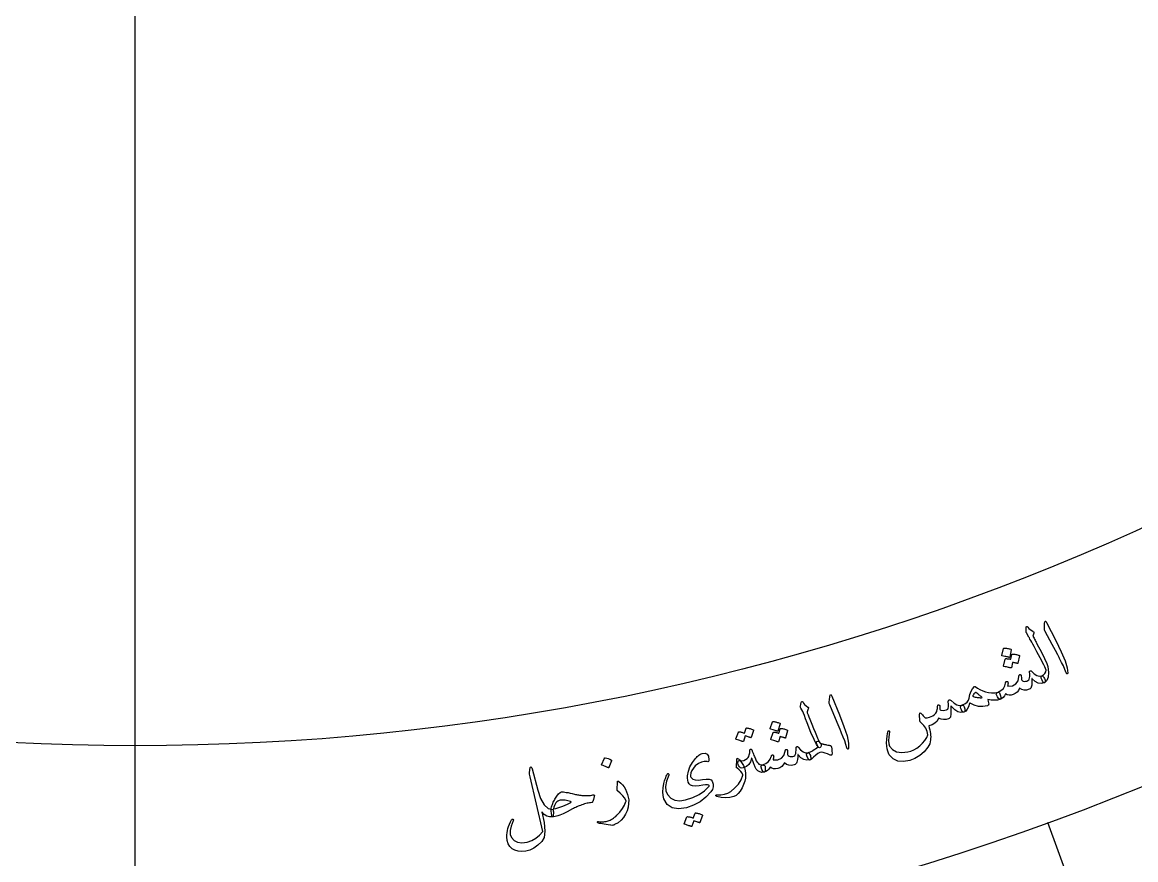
# Model space of a CAD drawing. Header units: millimetres. Extents: x -77 to 77, y -78 to 103.
# Drawn here: x -2.39 to 21.22, y -53.96 to -36.19 of the extents above; entities that cross this region are included whole.
import ezdxf

# ---------------------------------------------------------------- set-up
doc = ezdxf.new("R2010")
doc.units = ezdxf.units.MM
for name, color, linetype in [('CUT_OUTER', 1, 'Continuous'), ('ENGRAVE', 7, 'Continuous'), ('ENGRAVE_FINE', 8, 'Continuous'), ('TEXT', 5, 'Continuous')]:
    doc.layers.add(name, color=color, linetype=linetype)

msp = doc.modelspace()

# ---------------------------------------------------------------- linework, layer by layer
at = {"layer": 'CUT_OUTER'}
msp.add_arc((0, -0.0003), 77.4997, 178.346942, 3.754487, dxfattribs=at)
at = {"layer": 'ENGRAVE'}
for points in [[(0, -51.5375), (0, 51.5375)], [(0, -56.575), (0, -51.5375)]]:
    msp.add_lwpolyline(points, dxfattribs=at)
for radius in [75.95, 75.95, 73.9156, 70.1375, 70.1375, 67.1538, 61.6125, 61.6125, 56.575, 56.575, 51.5375, 51.5375]:
    msp.add_circle((0, 0), radius, dxfattribs=at)
at = {"layer": 'ENGRAVE_FINE'}
msp.add_lwpolyline([(21.0727, -57.8968), (19.3498, -53.1631)], dxfattribs=at)
at = {"layer": 'TEXT'}
for points in [[(18.8894, -49.1151), (18.89, -49.0843), (18.8903, -49.0599), (18.8903, -49.042), (18.89, -49.0305), (18.8904, -49.0229), (18.8922, -49.017), (18.8956, -49.0125), (18.9004, -49.0096), (18.9067, -49.0083), (18.9128, -49.0095), (18.9187, -49.0131), (18.9244, -49.0191), (18.9512, -49.0489), (18.9794, -49.0743), (19.0088, -49.0951), (19.0395, -49.1115), (19.0485, -49.1171), (19.0537, -49.1253), (19.055, -49.1361), (19.0525, -49.1497), (19.0367, -49.214), (19.0478, -49.2357), (19.0589, -49.257), (19.0697, -49.2779), (19.0804, -49.2984), (19.091, -49.3184), (19.1014, -49.3381), (19.1116, -49.3574), (19.1217, -49.3762), (19.2151, -49.5507), (19.2843, -49.6886), (19.3294, -49.7898), (19.3501, -49.8545), (19.3638, -49.9812), (19.3562, -50.0815), (19.3275, -50.1556), (19.2777, -50.2032), (19.2761, -50.2038), (19.2744, -50.2045), (19.2728, -50.2051), (19.2711, -50.2057), (19.2579, -50.2003), (19.2435, -50.1817), (19.2281, -50.1498), (19.2117, -50.1048), (19.2069, -50.0877), (19.2069, -50.0739), (19.2117, -50.0634), (19.2213, -50.0562), (19.2597, -50.0319), (19.2885, -50.0036), (19.3077, -49.9712), (19.3173, -49.9347), (19.3027, -49.9011), (19.2852, -49.8632), (19.2647, -49.8211), (19.2413, -49.7746), (19.2152, -49.7241), (19.1865, -49.6696), (19.1553, -49.6113), (19.1215, -49.5489), (19.0888, -49.4874), (19.0592, -49.4322), (19.0328, -49.3833), (19.0096, -49.3407), (18.9897, -49.3043), (18.9733, -49.2741), (18.9604, -49.25), (18.951, -49.232), (18.8991, -49.1451), (18.8951, -49.1361), (18.8921, -49.1281), (18.8902, -49.1211), (18.8894, -49.1151)], [(19.2812, -48.9438), (19.2846, -48.9077), (19.2927, -48.8922), (19.3056, -48.8975), (19.3231, -48.9235), (19.5178, -49.3076), (19.6368, -49.5435), (19.7193, -49.7369), (19.7649, -49.888), (19.7736, -49.9968), (19.7713, -50.0069), (19.7682, -50.0131), (19.7642, -50.0153), (19.7594, -50.0137), (19.7547, -50.0101), (19.7502, -50.0047), (19.7459, -49.9975), (19.7419, -49.9886), (19.7141, -49.9181), (19.6813, -49.8446), (19.6436, -49.7682), (19.6009, -49.6887), (19.5902, -49.6678), (19.5606, -49.6115), (19.5122, -49.5198), (19.445, -49.3928), (19.2936, -49.1119), (19.2866, -49.0966), (19.2817, -49.0818), (19.2789, -49.0676), (19.2782, -49.054)], [(18.413, -49.4749), (18.4143, -49.4721), (18.4167, -49.4699), (18.4202, -49.4681), (18.4248, -49.4668), (18.443, -49.4669), (18.4609, -49.4679), (18.4785, -49.4696), (18.4959, -49.472), (18.5132, -49.4754), (18.5304, -49.4797), (18.5477, -49.4849), (18.5649, -49.4911), (18.5697, -49.4938), (18.5727, -49.497), (18.574, -49.5006), (18.5737, -49.5046), (18.5424, -49.6583), (18.5404, -49.6616), (18.5368, -49.6632), (18.5317, -49.663), (18.5249, -49.6611), (18.5191, -49.6595), (18.5101, -49.6573), (18.4978, -49.6544), (18.4822, -49.6509), (18.4632, -49.6467), (18.4406, -49.6421), (18.4143, -49.6369), (18.3843, -49.6312), (18.3801, -49.63), (18.3776, -49.6281), (18.3767, -49.6256), (18.3774, -49.6226)], [(18.5886, -49.6036), (18.5899, -49.6008), (18.5923, -49.5985), (18.5958, -49.5968), (18.6004, -49.5955), (18.6186, -49.5955), (18.6366, -49.5964), (18.6543, -49.598), (18.6718, -49.6005), (18.689, -49.6038), (18.7063, -49.608), (18.7237, -49.6132), (18.741, -49.6193), (18.7448, -49.6217), (18.7473, -49.6248), (18.7484, -49.6287), (18.7482, -49.6334), (18.7169, -49.7873), (18.7154, -49.7897), (18.7123, -49.7909), (18.7075, -49.7908), (18.701, -49.7895), (18.6968, -49.7885), (18.6901, -49.7871), (18.6811, -49.7851), (18.6696, -49.7826), (18.6558, -49.7797), (18.6397, -49.7765), (18.6213, -49.773), (18.6005, -49.7692), (18.5777, -49.8824), (18.5757, -49.8857), (18.5721, -49.8872), (18.5669, -49.8871), (18.5601, -49.8852), (18.5543, -49.8836), (18.5452, -49.8814), (18.5329, -49.8785), (18.5173, -49.8749), (18.4982, -49.8708), (18.4755, -49.8662), (18.4491, -49.861), (18.4191, -49.8553), (18.4156, -49.8538), (18.4136, -49.8518), (18.413, -49.8492), (18.4138, -49.8461), (18.4499, -49.6984), (18.4512, -49.6955), (18.4536, -49.6933), (18.4571, -49.6915), (18.4617, -49.6902), (18.4746, -49.6903), (18.4875, -49.6907), (18.5005, -49.6914), (18.5134, -49.6925), (18.5264, -49.694), (18.5392, -49.6962), (18.5518, -49.699), (18.5644, -49.7024)], [(18.4547, -50.2096), (18.4566, -50.1988), (18.4595, -50.1897), (18.4636, -50.1822), (18.4687, -50.1765), (18.4746, -50.1728), (18.4809, -50.1716), (18.4876, -50.1727), (18.4947, -50.1762), (18.501, -50.1822), (18.5051, -50.1906), (18.5071, -50.2014), (18.507, -50.2146), (18.5059, -50.2217), (18.505, -50.2289), (18.5043, -50.2362), (18.5037, -50.2438), (18.5031, -50.2515), (18.5022, -50.2593), (18.501, -50.2672), (18.4994, -50.2752), (18.6001, -50.2647), (18.6735, -50.2262), (18.7192, -50.1598), (18.7374, -50.0656), (18.7391, -50.0548), (18.7417, -50.0457), (18.7452, -50.0385), (18.7495, -50.033), (18.7553, -50.0292), (18.7615, -50.0276), (18.768, -50.0282), (18.7749, -50.0309), (18.7811, -50.0359), (18.7855, -50.0429), (18.7881, -50.052), (18.7889, -50.0631), (18.7896, -50.0905), (18.7917, -50.113), (18.7952, -50.1305), (18.8001, -50.143), (18.8125, -50.1588), (18.8299, -50.1687), (18.8524, -50.1728), (18.8799, -50.171), (18.9081, -50.1641), (18.9306, -50.1537), (18.9477, -50.1398), (18.9591, -50.1224), (18.9658, -50.0984), (18.9684, -50.0651), (18.9669, -50.0222), (18.9613, -49.9699), (18.961, -49.9635), (18.9633, -49.958), (18.9683, -49.9533), (18.976, -49.9494), (18.9845, -49.9471), (18.992, -49.9471), (18.9984, -49.9493), (19.0039, -49.9538), (19.0614, -50.0088), (19.117, -50.0441), (19.1709, -50.0597), (19.2229, -50.0555), (19.2342, -50.0559), (19.2455, -50.0618), (19.2569, -50.0734), (19.2683, -50.0906), (19.2791, -50.1097), (19.287, -50.1279), (19.2918, -50.1452), (19.2937, -50.1614), (19.2936, -50.1771), (19.2912, -50.1891), (19.2864, -50.1976), (19.2794, -50.2026), (19.2126, -50.2166), (19.1472, -50.2068), (19.0831, -50.1732), (19.0205, -50.116), (19.0174, -50.1129), (19.015, -50.1124), (19.0133, -50.1145), (19.0123, -50.1191), (19.0148, -50.1714), (19.0148, -50.215), (19.0125, -50.2499), (19.0079, -50.2761), (18.9997, -50.2966), (18.9887, -50.3137), (18.9747, -50.3275), (18.9578, -50.338), (18.9016, -50.355), (18.848, -50.3572), (18.7971, -50.3446), (18.749, -50.3172), (18.7273, -50.3628), (18.6983, -50.4004), (18.6621, -50.4299), (18.6186, -50.4514), (18.5737, -50.4634), (18.5314, -50.4653), (18.4917, -50.4571), (18.4547, -50.4389), (18.4322, -50.4789), (18.4057, -50.5112), (18.3753, -50.536), (18.3409, -50.553), (18.3242, -50.5512), (18.3056, -50.5346), (18.2852, -50.503), (18.2629, -50.4565), (18.2593, -50.4412), (18.2622, -50.4275), (18.2714, -50.4154), (18.2871, -50.4049), (18.3573, -50.3662), (18.4086, -50.3206), (18.4411, -50.2684), (18.4547, -50.2096)], [(17.7971, -50.2831), (17.8011, -50.2798), (17.8052, -50.2784), (17.8091, -50.2789), (17.8131, -50.2812), (17.8608, -50.3137), (17.913, -50.3432), (17.9698, -50.3696), (18.0312, -50.393), (18.0958, -50.4105), (18.1604, -50.4182), (18.2247, -50.4162), (18.2888, -50.4043), (18.3037, -50.4026), (18.3163, -50.4069), (18.3268, -50.4174), (18.3351, -50.4341), (18.3501, -50.4816), (18.3564, -50.5171), (18.3538, -50.5407), (18.3425, -50.5524), (18.2838, -50.5678), (18.2204, -50.5733), (18.1523, -50.5687), (18.0795, -50.5541), (18.0898, -50.5968), (18.0961, -50.6295), (18.0984, -50.6523), (18.0967, -50.6651), (18.0918, -50.6733), (18.0857, -50.6801), (18.0784, -50.6855), (18.0699, -50.6895), (17.9745, -50.7056), (17.8814, -50.702), (17.7906, -50.6787), (17.702, -50.6356), (17.6986, -50.6342), (17.6956, -50.6346), (17.6931, -50.637), (17.691, -50.6413), (17.6687, -50.7102), (17.6415, -50.7638), (17.6094, -50.8021), (17.5725, -50.8252), (17.5635, -50.8265), (17.5548, -50.8239), (17.5464, -50.8175), (17.5384, -50.8074), (17.5191, -50.7754), (17.5068, -50.747), (17.5016, -50.7221), (17.5035, -50.7009), (17.5068, -50.6917), (17.5108, -50.6845), (17.5156, -50.6794), (17.521, -50.6763), (17.589, -50.6451), (17.6389, -50.6104), (17.6705, -50.5723), (17.6839, -50.5307), (17.699, -50.4506), (17.7229, -50.3826), (17.7556, -50.3268), (17.7971, -50.2831)], [(14.7297, -50.5005), (14.7364, -50.4648), (14.7459, -50.4501), (14.7582, -50.4566), (14.7733, -50.4841), (14.932, -50.8843), (15.0291, -51.1301), (15.0935, -51.3303), (15.1251, -51.4849), (15.1238, -51.594), (15.1206, -51.6039), (15.1169, -51.6097), (15.1128, -51.6116), (15.1082, -51.6096), (15.1038, -51.6055), (15.0998, -51.5997), (15.0962, -51.5922), (15.0931, -51.583), (15.0718, -51.5102), (15.0458, -51.4341), (15.0152, -51.3545), (14.98, -51.2714), (14.9713, -51.2496), (14.9469, -51.1909), (14.9071, -51.0952), (14.8517, -50.9625), (14.7266, -50.669), (14.7211, -50.6531), (14.7176, -50.6379), (14.7161, -50.6236), (14.7167, -50.61)], [(17.8337, -50.4075), (17.831, -50.4062), (17.828, -50.4058), (17.8247, -50.4066), (17.821, -50.4083), (17.8004, -50.4234), (17.7842, -50.4394), (17.7722, -50.4565), (17.7645, -50.4746), (17.7635, -50.4812), (17.7644, -50.4863), (17.7675, -50.4899), (17.7726, -50.4922), (17.792, -50.4989), (17.812, -50.5045), (17.8324, -50.5092), (17.8533, -50.5129), (17.8747, -50.5156), (17.8965, -50.5173), (17.9188, -50.5181), (17.9416, -50.5178), (17.9473, -50.5172), (17.9515, -50.5162), (17.9543, -50.5147), (17.9557, -50.5128), (17.9557, -50.5107), (17.9544, -50.5086), (17.9518, -50.5065), (17.948, -50.5044), (17.9354, -50.4954), (17.9222, -50.4855), (17.9085, -50.4747), (17.8943, -50.4631), (17.8796, -50.4506), (17.8646, -50.4372), (17.8493, -50.4228), (17.8337, -50.4075)], [(14.3064, -50.9747), (14.3468, -51.0779), (14.3832, -51.1694), (14.4158, -51.2494), (14.4444, -51.3177), (14.4691, -51.3742), (14.4897, -51.419), (14.5064, -51.4519), (14.519, -51.473), (14.5364, -51.4999), (14.5452, -51.5238), (14.5454, -51.5446), (14.537, -51.5625), (14.5239, -51.5747), (14.5101, -51.5787), (14.4956, -51.5745), (14.4804, -51.562), (14.4447, -51.5083), (14.3943, -51.4058), (14.3292, -51.2544), (14.2495, -51.0542), (14.2168, -50.9676), (14.1903, -50.8986), (14.1698, -50.8472), (14.1553, -50.8134), (14.1155, -50.741), (14.1093, -50.7279), (14.1053, -50.7156), (14.1035, -50.7041), (14.104, -50.6933), (14.1115, -50.6651), (14.1173, -50.6433), (14.1216, -50.6278), (14.1243, -50.6186), (14.131, -50.6043), (14.1382, -50.5979), (14.1457, -50.5993), (14.1537, -50.6086), (14.1711, -50.6362), (14.1953, -50.6633), (14.2264, -50.6898), (14.2642, -50.7157), (14.2713, -50.721), (14.2755, -50.7271), (14.2767, -50.734), (14.2751, -50.7417), (14.2717, -50.7515), (14.2685, -50.7606), (14.2655, -50.7691), (14.2626, -50.7771), (14.2599, -50.7843), (14.2574, -50.791), (14.255, -50.7971), (14.2527, -50.8025), (14.2499, -50.8115), (14.2487, -50.82), (14.2491, -50.8281), (14.2513, -50.8357), (14.2581, -50.8516), (14.2696, -50.8801), (14.2857, -50.9211), (14.3064, -50.9747)], [(17.2394, -50.6009), (17.2397, -50.5915), (17.242, -50.5829), (17.2463, -50.5754), (17.2524, -50.5688), (17.2617, -50.5638), (17.2726, -50.5642), (17.285, -50.5698), (17.299, -50.5806), (17.3633, -50.6345), (17.4218, -50.6685), (17.4743, -50.6824), (17.521, -50.6763), (17.5437, -50.6743), (17.5627, -50.6869), (17.578, -50.7142), (17.5896, -50.7563), (17.5927, -50.7828), (17.5909, -50.8031), (17.5841, -50.8172), (17.5725, -50.8252), (17.5097, -50.8338), (17.4445, -50.817), (17.3769, -50.7748), (17.3071, -50.7073), (17.3012, -50.7011), (17.2968, -50.7002), (17.294, -50.7045), (17.2927, -50.714), (17.2941, -50.7817), (17.2941, -50.8365), (17.2926, -50.8783), (17.2898, -50.9073), (17.2846, -50.9292), (17.2749, -50.947), (17.2608, -50.9604), (17.2422, -50.9696), (17.1932, -50.9816), (17.1427, -50.9833), (17.0905, -50.9746), (17.0368, -50.9556), (17.0028, -51.0133), (16.9563, -51.059), (16.8973, -51.0926), (16.826, -51.114), (16.8381, -51.1584), (16.8481, -51.2007), (16.856, -51.241), (16.8618, -51.2791), (16.8655, -51.3153), (16.8673, -51.3496), (16.867, -51.3821), (16.8647, -51.4126), (16.8583, -51.4544), (16.8467, -51.4945), (16.8298, -51.5328), (16.8077, -51.5694), (16.727, -51.6669), (16.6361, -51.7463), (16.5349, -51.8076), (16.4237, -51.8508), (16.288, -51.874), (16.1704, -51.8612), (16.0713, -51.8124), (15.9905, -51.7278), (15.9722, -51.6949), (15.9573, -51.6534), (15.9458, -51.6032), (15.9376, -51.5445), (15.9341, -51.4782), (15.9369, -51.4051), (15.9457, -51.3252), (15.9607, -51.2387), (15.9626, -51.2325), (15.9651, -51.2277), (15.9683, -51.2243), (15.9722, -51.2223), (15.9778, -51.2211), (15.9829, -51.2212), (15.9875, -51.2227), (15.9915, -51.2254), (15.9948, -51.2291), (15.9968, -51.2334), (15.9976, -51.2383), (15.9973, -51.2438), (15.9808, -51.3473), (15.9751, -51.4317), (15.9802, -51.4969), (15.9962, -51.5428), (16.0601, -51.6181), (16.1461, -51.6639), (16.2541, -51.6802), (16.3841, -51.6669), (16.4452, -51.6501), (16.5074, -51.6231), (16.5709, -51.586), (16.6354, -51.5387), (16.6974, -51.4833), (16.7468, -51.4254), (16.7836, -51.365), (16.808, -51.3023), (16.7964, -51.2331), (16.7671, -51.1675), (16.7202, -51.1052), (16.6557, -51.0464), (16.649, -51.0396), (16.6442, -51.0323), (16.6413, -51.0246), (16.6404, -51.0165), (16.6337, -50.8659), (16.635, -50.8516), (16.6393, -50.8438), (16.6467, -50.8423), (16.657, -50.8472), (16.6743, -50.8639), (16.6918, -50.8828), (16.7095, -50.9039), (16.7276, -50.9272), (16.7523, -50.944), (16.7917, -50.9452), (16.8459, -50.9307), (16.9147, -50.9004), (16.9495, -50.8767), (16.9766, -50.8461), (16.9961, -50.8085), (17.0079, -50.7641), (17.0094, -50.7579), (17.0106, -50.7514), (17.0115, -50.7447), (17.0121, -50.7378), (17.0125, -50.7307), (17.0128, -50.7235), (17.0131, -50.7162), (17.0134, -50.7087), (17.0143, -50.6946), (17.0165, -50.6837), (17.0201, -50.676), (17.025, -50.6716), (17.0299, -50.6699), (17.0353, -50.6695), (17.0412, -50.6707), (17.0477, -50.6732), (17.0533, -50.6763), (17.0575, -50.6805), (17.0602, -50.686), (17.0615, -50.6926), (17.0611, -50.7463), (17.064, -50.7616), (17.0702, -50.7732), (17.0798, -50.7812), (17.0928, -50.7854), (17.1305, -50.7892), (17.1666, -50.786), (17.201, -50.7756), (17.2336, -50.7582), (17.2414, -50.7437), (17.245, -50.7127), (17.2443, -50.6651), (17.2394, -50.6009)], [(12.9552, -51.1669), (12.9567, -51.1642), (12.9594, -51.1622), (12.963, -51.1608), (12.9677, -51.1601), (12.9858, -51.1622), (13.0035, -51.165), (13.0209, -51.1686), (13.0379, -51.173), (13.0546, -51.1782), (13.0713, -51.1843), (13.0879, -51.1913), (13.1044, -51.1993), (13.1079, -51.2021), (13.11, -51.2056), (13.1107, -51.2096), (13.11, -51.2142), (13.0623, -51.3636), (13.0605, -51.3658), (13.0572, -51.3667), (13.0525, -51.3661), (13.0463, -51.364), (13.0418, -51.3618), (13.0347, -51.3591), (13.025, -51.3557), (13.0127, -51.3518), (12.9977, -51.3472), (12.9798, -51.3418), (12.959, -51.3358), (12.9354, -51.3289), (12.8967, -51.4451), (12.8945, -51.4489), (12.8909, -51.4506), (12.8859, -51.4502), (12.8794, -51.4476), (12.8738, -51.4454), (12.8651, -51.4422), (12.8532, -51.438), (12.8381, -51.4327), (12.8197, -51.4265), (12.7976, -51.4193), (12.7721, -51.4113), (12.7429, -51.4023), (12.7397, -51.4004), (12.7379, -51.3981), (12.7376, -51.3955), (12.7387, -51.3925), (12.7902, -51.2481), (12.7918, -51.2454), (12.7944, -51.2434), (12.7981, -51.242), (12.8028, -51.2413), (12.818, -51.2424), (12.833, -51.2444), (12.8477, -51.2471), (12.8622, -51.2508), (12.8765, -51.2551), (12.8904, -51.2602), (12.9041, -51.2658), (12.9175, -51.2721)], [(13.5162, -51.0306), (13.5177, -51.028), (13.5203, -51.0259), (13.5239, -51.0245), (13.5286, -51.0237), (13.5467, -51.0256), (13.5645, -51.0282), (13.5819, -51.0316), (13.5989, -51.0358), (13.6157, -51.0408), (13.6325, -51.0468), (13.6492, -51.0536), (13.6657, -51.0614), (13.6702, -51.0646), (13.6729, -51.0681), (13.6739, -51.0718), (13.6732, -51.0757), (13.6271, -51.2257), (13.6247, -51.2288), (13.621, -51.23), (13.6159, -51.2293), (13.6094, -51.2268), (13.6038, -51.2246), (13.595, -51.2215), (13.583, -51.2175), (13.5679, -51.2124), (13.5494, -51.2065), (13.5273, -51.1996), (13.5016, -51.1919), (13.4724, -51.1834), (13.4683, -51.1817), (13.466, -51.1796), (13.4653, -51.1771), (13.4663, -51.1741)], [(13.6784, -51.1758), (13.6799, -51.1731), (13.6825, -51.1711), (13.6862, -51.1696), (13.6909, -51.1688), (13.7091, -51.1706), (13.7269, -51.1732), (13.7443, -51.1766), (13.7614, -51.1807), (13.7783, -51.1857), (13.7951, -51.1916), (13.8119, -51.1984), (13.8285, -51.2061), (13.8321, -51.2089), (13.8342, -51.2123), (13.835, -51.2163), (13.8343, -51.2209), (13.7883, -51.371), (13.7865, -51.3733), (13.7832, -51.3742), (13.7785, -51.3736), (13.7722, -51.3717), (13.7681, -51.3703), (13.7616, -51.3682), (13.7528, -51.3653), (13.7416, -51.3618), (13.7282, -51.3576), (13.7124, -51.3528), (13.6944, -51.3475), (13.6741, -51.3417), (13.6404, -51.4521), (13.6381, -51.4552), (13.6343, -51.4564), (13.6292, -51.4558), (13.6227, -51.4532), (13.617, -51.4511), (13.6082, -51.448), (13.5962, -51.4439), (13.581, -51.4388), (13.5625, -51.4329), (13.5403, -51.4261), (13.5145, -51.4184), (13.4852, -51.4098), (13.4819, -51.4079), (13.4801, -51.4057), (13.4797, -51.4031), (13.4808, -51.4001), (13.5311, -51.2566), (13.5326, -51.2539), (13.5352, -51.2518), (13.5389, -51.2504), (13.5436, -51.2496), (13.5565, -51.2509), (13.5693, -51.2526), (13.5821, -51.2545), (13.5949, -51.2569), (13.6076, -51.2597), (13.6202, -51.2631), (13.6325, -51.2671), (13.6447, -51.2717)], [(14.4542, -51.4494), (14.4735, -51.4422), (14.4905, -51.4428), (14.5052, -51.4514), (14.5176, -51.4679), (14.5235, -51.4762), (14.5324, -51.4833), (14.5445, -51.4893), (14.5596, -51.4943), (14.5689, -51.4965), (14.5792, -51.499), (14.5904, -51.5017), (14.6027, -51.5048), (14.6159, -51.5079), (14.6299, -51.5109), (14.6449, -51.5138), (14.6607, -51.5165), (14.6902, -51.5217), (14.7137, -51.5264), (14.7311, -51.5309), (14.7426, -51.535), (14.7507, -51.5392), (14.7566, -51.5442), (14.7602, -51.5501), (14.7616, -51.5569), (14.7689, -51.6092), (14.7735, -51.6545), (14.7755, -51.6928), (14.7747, -51.7242), (14.7734, -51.7286), (14.7706, -51.7322), (14.7662, -51.7352), (14.7602, -51.7375), (14.7524, -51.7394), (14.7458, -51.7402), (14.7406, -51.74), (14.7367, -51.7387), (14.6827, -51.7114), (14.6338, -51.692), (14.5899, -51.6804), (14.5509, -51.6767), (14.5146, -51.6838), (14.4745, -51.7036), (14.4307, -51.7363), (14.3831, -51.7818), (14.3602, -51.8041), (14.3397, -51.8211), (14.3216, -51.8329), (14.3059, -51.8395), (14.2977, -51.8403), (14.29, -51.838), (14.2828, -51.8326), (14.2761, -51.8241), (14.2472, -51.773), (14.2356, -51.7332), (14.2412, -51.7047), (14.264, -51.6877), (14.2906, -51.6769), (14.3173, -51.6648), (14.3444, -51.6511), (14.3718, -51.636), (14.3992, -51.6194), (14.4267, -51.6012), (14.4542, -51.5813), (14.4816, -51.5599), (14.4589, -51.5173), (14.4468, -51.4847), (14.4453, -51.462), (14.4542, -51.4494)], [(12.1269, -51.8746), (12.0676, -51.869), (12.0061, -51.8825), (11.9422, -51.9151), (11.876, -51.9668), (11.8364, -52.0106), (11.8061, -52.0589), (11.785, -52.1119), (11.7733, -52.1695), (11.7733, -52.1805), (11.7755, -52.1915), (11.78, -52.2023), (11.7867, -52.2132), (11.8221, -52.2435), (11.8739, -52.2607), (11.9421, -52.2647), (12.0266, -52.2554), (12.1098, -52.2453), (12.1725, -52.2472), (12.2146, -52.2613), (12.2361, -52.2876), (12.2522, -52.3494), (12.2529, -52.4077), (12.2379, -52.4624), (12.2074, -52.5135), (12.0993, -52.6298), (11.9771, -52.7249), (11.8409, -52.7988), (11.691, -52.8514), (11.5201, -52.8768), (11.3834, -52.8541), (11.2809, -52.7834), (11.2128, -52.6651), (11.1956, -52.5958), (11.1896, -52.5179), (11.1947, -52.4314), (11.2109, -52.3362), (11.2178, -52.3092), (11.2252, -52.283), (11.2331, -52.2576), (11.2415, -52.233), (11.2505, -52.209), (11.2602, -52.1856), (11.2705, -52.1626), (11.2814, -52.1402), (11.2878, -52.1306), (11.2944, -52.1258), (11.3011, -52.1259), (11.308, -52.1309), (11.3128, -52.1379), (11.3152, -52.1455), (11.3153, -52.1535), (11.313, -52.1621), (11.2672, -52.2906), (11.2474, -52.4018), (11.2538, -52.4957), (11.2867, -52.5723), (11.3554, -52.6457), (11.4426, -52.6891), (11.5483, -52.7023), (11.6723, -52.6853), (11.8256, -52.6382), (11.9588, -52.5747), (12.0718, -52.4952), (12.1646, -52.3995), (12.1697, -52.392), (12.1708, -52.3855), (12.1678, -52.3799), (12.1608, -52.3753), (12.1352, -52.3695), (12.093, -52.3694), (12.0343, -52.3748), (11.9591, -52.3858), (11.8819, -52.3937), (11.8206, -52.3894), (11.7754, -52.3729), (11.7461, -52.3443), (11.7272, -52.3072), (11.7151, -52.2665), (11.7099, -52.2222), (11.7116, -52.1745), (11.7297, -52.0772), (11.764, -51.9837), (11.8143, -51.8939), (11.8807, -51.8077), (11.8988, -51.7867), (11.9167, -51.768), (11.9344, -51.7516), (11.952, -51.7374), (11.9693, -51.7254), (11.9862, -51.7156), (12.0027, -51.7078), (12.0188, -51.7022), (12.0847, -51.6932), (12.1309, -51.7124), (12.1575, -51.7597), (12.1642, -51.8353), (12.161, -51.8569), (12.1537, -51.8706), (12.1423, -51.8765), (12.1269, -51.8746)], [(13.0533, -51.6114), (13.0616, -51.6125), (13.0686, -51.6166), (13.0743, -51.6237), (13.0788, -51.6338), (13.0817, -51.6409), (13.0856, -51.6508), (13.0905, -51.6635), (13.0965, -51.679), (13.1036, -51.6971), (13.1116, -51.7178), (13.1206, -51.7411), (13.1306, -51.7669), (13.1503, -51.8161), (13.1695, -51.8564), (13.1883, -51.8877), (13.2067, -51.9101), (13.2263, -51.9263), (13.2485, -51.9374), (13.2732, -51.9433), (13.3004, -51.944), (13.3261, -51.9457), (13.3446, -51.9552), (13.3557, -51.9725), (13.3595, -51.9975), (13.3592, -52.0387), (13.356, -52.0688), (13.35, -52.088), (13.3412, -52.0961), (13.2896, -52.1025), (13.2439, -52.0939), (13.2042, -52.0701), (13.1704, -52.0312), (13.1627, -52.0183), (13.1548, -52.0043), (13.1467, -51.9893), (13.1386, -51.9734), (13.1305, -51.9563), (13.1226, -51.938), (13.115, -51.9183), (13.1076, -51.8973), (13.1007, -51.8768), (13.0944, -51.8587), (13.0889, -51.8428), (13.0841, -51.8292), (13.0801, -51.8182), (13.0771, -51.8098), (13.0752, -51.8041), (13.0743, -51.801), (13.0738, -51.7996), (13.0732, -51.7988), (13.0726, -51.7986), (13.0719, -51.7989), (13.0712, -51.8), (13.0704, -51.8018), (13.0696, -51.8044), (13.0688, -51.8078), (13.0499, -51.8777), (13.0142, -51.9339), (12.9617, -51.9764), (12.8924, -52.0053), (12.8609, -52.0094), (12.834, -52.003), (12.8119, -51.9863), (12.7944, -51.9592), (12.7845, -51.9331), (12.7796, -51.9101), (12.7794, -51.8902), (12.784, -51.8734), (12.7917, -51.8606), (12.8005, -51.8527), (12.8106, -51.8496), (12.8219, -51.8515), (12.8321, -51.8552), (12.8409, -51.8576), (12.8482, -51.8585), (12.8541, -51.8579), (12.9036, -51.8474), (12.9445, -51.8318), (12.9766, -51.8112), (13, -51.7854), (13.0119, -51.7633), (13.0217, -51.7304), (13.0295, -51.6867), (13.0352, -51.6322), (13.0365, -51.6234), (13.0399, -51.617), (13.0456, -51.613), (13.0533, -51.6114)], [(13.4862, -51.7658), (13.4891, -51.7553), (13.4929, -51.7465), (13.4977, -51.7395), (13.5033, -51.7343), (13.5095, -51.7312), (13.5159, -51.7305), (13.5225, -51.7323), (13.5293, -51.7365), (13.5349, -51.7431), (13.5382, -51.7518), (13.5392, -51.7628), (13.5377, -51.7759), (13.536, -51.7828), (13.5344, -51.7899), (13.5329, -51.7972), (13.5317, -51.8046), (13.5303, -51.8122), (13.5286, -51.8199), (13.5266, -51.8277), (13.5243, -51.8355), (13.6256, -51.8349), (13.7023, -51.8037), (13.7543, -51.742), (13.7816, -51.65), (13.7843, -51.6394), (13.7878, -51.6307), (13.7919, -51.6238), (13.7968, -51.6187), (13.8029, -51.6155), (13.8092, -51.6145), (13.8157, -51.6157), (13.8223, -51.6192), (13.8279, -51.6247), (13.8316, -51.6321), (13.8333, -51.6413), (13.833, -51.6525), (13.831, -51.6799), (13.831, -51.7024), (13.8327, -51.7202), (13.8364, -51.7331), (13.8472, -51.7501), (13.8636, -51.7616), (13.8856, -51.7679), (13.9132, -51.7687), (13.9418, -51.7646), (13.9653, -51.7565), (13.9836, -51.7443), (13.9967, -51.7281), (14.0057, -51.7049), (14.0115, -51.6719), (14.0142, -51.6292), (14.0137, -51.5766), (14.014, -51.5702), (14.0169, -51.5648), (14.0223, -51.5606), (14.0303, -51.5576), (14.039, -51.5561), (14.0464, -51.5568), (14.0527, -51.5596), (14.0576, -51.5646), (14.1095, -51.625), (14.1615, -51.6655), (14.2136, -51.6863), (14.2657, -51.6872), (14.2769, -51.6886), (14.2877, -51.6957), (14.2979, -51.7083), (14.3076, -51.7265), (14.3164, -51.7466), (14.3225, -51.7655), (14.3256, -51.7831), (14.3259, -51.7995), (14.3243, -51.815), (14.3207, -51.8268), (14.3151, -51.8348), (14.3076, -51.839), (14.2398, -51.8465), (14.1757, -51.8304), (14.1152, -51.7908), (14.0584, -51.7276), (14.0556, -51.7243), (14.0532, -51.7236), (14.0514, -51.7255), (14.05, -51.7299), (14.0473, -51.7822), (14.0432, -51.8256), (14.0375, -51.8601), (14.0303, -51.8858), (14.0202, -51.9054), (14.0075, -51.9214), (13.9923, -51.9337), (13.9745, -51.9425), (13.9168, -51.954), (13.8633, -51.951), (13.8139, -51.9335), (13.7686, -51.9015), (13.7426, -51.9448), (13.7101, -51.9794), (13.6712, -52.0053), (13.6258, -52.0224), (13.5799, -52.03), (13.5376, -52.0278), (13.499, -52.0158), (13.4639, -51.994), (13.4376, -52.0317), (13.4081, -52.0613), (13.3754, -52.0829), (13.3395, -52.0965), (13.3231, -52.0932), (13.3062, -52.0748), (13.289, -52.0414), (13.2713, -51.993), (13.2692, -51.9774), (13.2734, -51.964), (13.2838, -51.9529), (13.3004, -51.944), (13.374, -51.9122), (13.4296, -51.8719), (13.4669, -51.8231), (13.4862, -51.7658)], [(9.9495, -51.7978), (9.9512, -51.7953), (9.9539, -51.7934), (9.9577, -51.7923), (9.9624, -51.7918), (9.998, -51.799), (10.0322, -51.8095), (10.0652, -51.8234), (10.0968, -51.8406), (10.1001, -51.8436), (10.102, -51.8468), (10.1023, -51.8503), (10.1012, -51.8541), (10.0466, -52.0001), (10.0442, -52.0038), (10.0406, -52.0053), (10.0356, -52.0046), (10.0293, -52.0017), (10.0238, -51.9992), (10.0153, -51.9955), (10.0036, -51.9906), (9.9889, -51.9845), (9.9708, -51.9773), (9.9493, -51.9689), (9.9242, -51.9595), (9.8956, -51.9489), (9.8918, -51.947), (9.8896, -51.9447), (9.8891, -51.9421), (9.8903, -51.9392)], [(12.3316, -52.6103), (12.3254, -52.6081), (12.3204, -52.6053), (12.3167, -52.602), (12.3142, -52.5982), (12.3131, -52.5949), (12.313, -52.5913), (12.3141, -52.5875), (12.3162, -52.5834), (12.3187, -52.5807), (12.3224, -52.5788), (12.3271, -52.5778), (12.333, -52.5777), (12.4176, -52.5765), (12.4947, -52.5642), (12.5645, -52.5407), (12.6268, -52.5061), (12.7181, -52.4322), (12.7912, -52.3505), (12.8462, -52.2613), (12.8829, -52.1645), (12.8833, -52.1627), (12.8837, -52.1611), (12.884, -52.1598), (12.8842, -52.1587), (12.8844, -52.1578), (12.8845, -52.1569), (12.8844, -52.156), (12.8843, -52.1551), (12.8704, -52.1223), (12.8443, -52.0866), (12.8059, -52.048), (12.7555, -52.0066), (12.7533, -52.0038), (12.7519, -52.0012), (12.7512, -51.9989), (12.7513, -51.9968), (12.7579, -51.8114), (12.7618, -51.8036), (12.7723, -51.8056), (12.7895, -51.8174), (12.8134, -51.8391), (12.8447, -51.8732), (12.8725, -51.9124), (12.897, -51.9567), (12.9179, -52.0062), (12.9268, -52.0348), (12.9338, -52.0716), (12.9389, -52.1166), (12.9422, -52.1696), (12.9392, -52.2283), (12.9257, -52.2918), (12.9018, -52.3601), (12.8674, -52.4332), (12.8273, -52.5005), (12.7852, -52.5533), (12.7411, -52.5917), (12.695, -52.6156), (12.6087, -52.6381), (12.5193, -52.6447), (12.4269, -52.6354), (12.3316, -52.6103)], [(8.5348, -52.4788), (8.5958, -52.6594), (8.669, -52.7884), (8.7547, -52.8656), (8.8527, -52.891), (8.86, -52.8987), (8.8648, -52.9156), (8.8672, -52.9418), (8.8671, -52.9773), (8.8658, -53.0055), (8.8619, -53.0261), (8.8554, -53.0391), (8.8463, -53.0447), (8.7856, -53.0459), (8.7286, -53.0287), (8.6753, -52.9931), (8.6257, -52.9391), (8.6723, -53.1665), (8.6873, -53.3475), (8.6708, -53.4823), (8.6225, -53.5708), (8.5354, -53.6484), (8.4498, -53.7077), (8.3656, -53.7486), (8.2831, -53.7713), (8.1984, -53.7797), (8.1218, -53.7742), (8.0533, -53.7547), (7.9929, -53.7214), (7.9435, -53.6754), (7.908, -53.6181), (7.8864, -53.5494), (7.8785, -53.4694), (7.88, -53.4259), (7.8846, -53.3819), (7.8923, -53.3374), (7.9032, -53.2924), (7.9174, -53.247), (7.9349, -53.201), (7.9557, -53.1546), (7.9798, -53.1076), (7.9837, -53.1024), (7.9882, -53.0984), (7.9933, -53.0956), (7.9991, -53.0941), (8.0041, -53.094), (8.0086, -53.0953), (8.0127, -53.098), (8.0163, -53.1021), (8.0188, -53.1074), (8.0194, -53.1136), (8.0181, -53.1207), (8.015, -53.1288), (7.9707, -53.2405), (7.9496, -53.3373), (7.9519, -53.4193), (7.9777, -53.4866), (8.0329, -53.547), (8.1072, -53.5826), (8.2005, -53.5933), (8.3127, -53.579), (8.4092, -53.548), (8.4971, -53.5004), (8.5764, -53.4364), (8.647, -53.3559), (8.3746, -52.1944), (8.3683, -52.1666), (8.3642, -52.1429), (8.3622, -52.1233), (8.3625, -52.1077), (8.3782, -51.9989), (8.3891, -51.988), (8.3993, -51.9893), (8.4089, -52.0026), (8.4178, -52.0279)], [(10.2269, -52.2985), (10.2272, -52.2952), (10.2279, -52.2925), (10.2289, -52.2904), (10.2303, -52.2889), (10.2351, -52.2875), (10.2414, -52.2885), (10.2492, -52.2918), (10.2587, -52.2976), (10.2973, -52.3287), (10.3327, -52.3664), (10.3651, -52.4107), (10.3944, -52.4617), (10.4204, -52.5176), (10.4407, -52.5738), (10.4553, -52.6302), (10.4641, -52.6869), (10.4635, -52.764), (10.4523, -52.84), (10.4304, -52.915), (10.3979, -52.989), (10.3552, -53.0585), (10.3024, -53.1186), (10.2395, -53.1692), (10.1666, -53.2102), (10.1465, -53.2186), (10.1259, -53.2238), (10.1046, -53.2257), (10.0826, -53.2244), (10.0313, -53.2169), (9.9849, -53.2097), (9.9434, -53.2027), (9.9069, -53.196), (9.8753, -53.1896), (9.8489, -53.1834), (9.8276, -53.1775), (9.8114, -53.1719), (9.8079, -53.1698), (9.8053, -53.1677), (9.8035, -53.1653), (9.8026, -53.1628), (9.8023, -53.1594), (9.8027, -53.1561), (9.8038, -53.1529), (9.8056, -53.1498), (9.8081, -53.1472), (9.8115, -53.1456), (9.8158, -53.1449), (9.8209, -53.1452), (9.8522, -53.1476), (9.8819, -53.1488), (9.91, -53.1488), (9.9366, -53.1477), (9.9618, -53.1454), (9.9859, -53.1418), (10.0089, -53.137), (10.0307, -53.1309), (10.0522, -53.1233), (10.074, -53.1136), (10.0963, -53.102), (10.119, -53.0884), (10.1421, -53.0726), (10.1655, -53.0547), (10.1893, -53.0347), (10.2134, -53.0124), (10.2796, -52.9427), (10.3338, -52.8704), (10.3758, -52.7956), (10.4057, -52.7181), (10.4074, -52.712), (10.4077, -52.7052), (10.4064, -52.6979), (10.4038, -52.6899), (10.3761, -52.6453), (10.3372, -52.5974), (10.2869, -52.5461), (10.2253, -52.4913), (10.2224, -52.4877), (10.2204, -52.4843), (10.2193, -52.4811), (10.2192, -52.4783)], [(9.3172, -52.5641), (9.3363, -52.5687), (9.3565, -52.5729), (9.3777, -52.5769), (9.4, -52.5805), (9.4234, -52.5838), (9.4478, -52.5868), (9.4733, -52.5895), (9.4998, -52.5919), (9.5266, -52.593), (9.553, -52.5936), (9.5792, -52.5937), (9.605, -52.5932), (9.6305, -52.592), (9.6555, -52.5896), (9.6801, -52.586), (9.7042, -52.5813), (9.7116, -52.5803), (9.7183, -52.5804), (9.7243, -52.5815), (9.7296, -52.5837), (9.7337, -52.5872), (9.7361, -52.5923), (9.7368, -52.599), (9.7358, -52.6075), (9.7312, -52.6246), (9.727, -52.6407), (9.7231, -52.6555), (9.7196, -52.6692), (9.7162, -52.6816), (9.713, -52.6926), (9.7098, -52.7023), (9.7067, -52.7107), (9.7005, -52.7243), (9.6941, -52.7344), (9.6875, -52.7409), (9.6807, -52.744), (9.6566, -52.7461), (9.6319, -52.7493), (9.6067, -52.7535), (9.5808, -52.7586), (9.5543, -52.7649), (9.5273, -52.7723), (9.4997, -52.781), (9.4715, -52.7908), (9.4435, -52.8013), (9.4164, -52.8118), (9.3902, -52.8223), (9.3648, -52.8329), (9.3404, -52.8437), (9.317, -52.8547), (9.2944, -52.866), (9.2728, -52.8776), (9.1617, -52.9361), (9.0733, -52.9801), (9.0074, -53.0097), (8.9644, -53.0248), (8.9331, -53.0321), (8.9027, -53.0379), (8.8732, -53.0422), (8.8445, -53.0449), (8.8306, -52.9715), (8.8217, -52.9161), (8.8178, -52.8788), (8.8189, -52.8594), (8.8274, -52.8342), (8.8364, -52.8095), (8.8458, -52.785), (8.8558, -52.761), (8.8662, -52.7372), (8.8772, -52.7139), (8.8886, -52.6909), (8.9005, -52.6682), (8.9388, -52.6053), (8.9751, -52.5593), (9.0093, -52.5302), (9.0415, -52.5181), (9.0595, -52.5173), (9.0822, -52.5182), (9.1097, -52.521), (9.142, -52.5256), (9.1789, -52.5322), (9.2204, -52.5408), (9.2665, -52.5514), (9.3172, -52.5641)], [(9.2312, -52.7214), (9.1735, -52.7041), (9.1179, -52.6936), (9.0644, -52.6901), (9.0131, -52.6935), (8.988, -52.7004), (8.9644, -52.7124), (8.9423, -52.7295), (8.9217, -52.7516), (8.9042, -52.7772), (8.8897, -52.8067), (8.8783, -52.8401), (8.87, -52.8775), (8.9186, -52.868), (8.9838, -52.8476), (9.0656, -52.8163), (9.1638, -52.774), (9.2348, -52.7421), (9.2384, -52.7397), (9.2411, -52.7375), (9.243, -52.7354), (9.244, -52.7334), (9.2441, -52.7305), (9.242, -52.7275), (9.2377, -52.7245), (9.2312, -52.7214)], [(11.8717, -52.9689), (11.8734, -52.9663), (11.8761, -52.9643), (11.8799, -52.963), (11.8848, -52.9624), (11.9033, -52.9649), (11.9214, -52.9681), (11.939, -52.9721), (11.9563, -52.9768), (11.9734, -52.9824), (11.9903, -52.9889), (12.0071, -52.9963), (12.0237, -53.0046), (12.0272, -53.0075), (12.0293, -53.011), (12.0299, -53.015), (12.029, -53.0196), (11.9748, -53.1682), (11.9729, -53.1704), (11.9696, -53.1711), (11.9647, -53.1704), (11.9584, -53.1683), (11.9539, -53.166), (11.9467, -53.1631), (11.9369, -53.1595), (11.9244, -53.1553), (11.9091, -53.1504), (11.891, -53.1446), (11.8699, -53.1381), (11.8458, -53.1307), (11.8021, -53.2462), (11.7997, -53.25), (11.796, -53.2516), (11.7908, -53.2511), (11.7843, -53.2484), (11.7786, -53.246), (11.7697, -53.2426), (11.7577, -53.2381), (11.7424, -53.2325), (11.7237, -53.2259), (11.7013, -53.2183), (11.6753, -53.2096), (11.6457, -53.2), (11.6424, -53.198), (11.6407, -53.1957), (11.6405, -53.1931), (11.6417, -53.1901), (11.6995, -53.0466), (11.7012, -53.044), (11.704, -53.0421), (11.7078, -53.0408), (11.7127, -53.0402), (11.7283, -53.0416), (11.7436, -53.0439), (11.7586, -53.047), (11.7734, -53.0509), (11.7878, -53.0556), (11.802, -53.0609), (11.8159, -53.0668), (11.8294, -53.0734)]]:
    msp.add_lwpolyline(points, close=True, dxfattribs=at)

doc.saveas('drawing.dxf')
